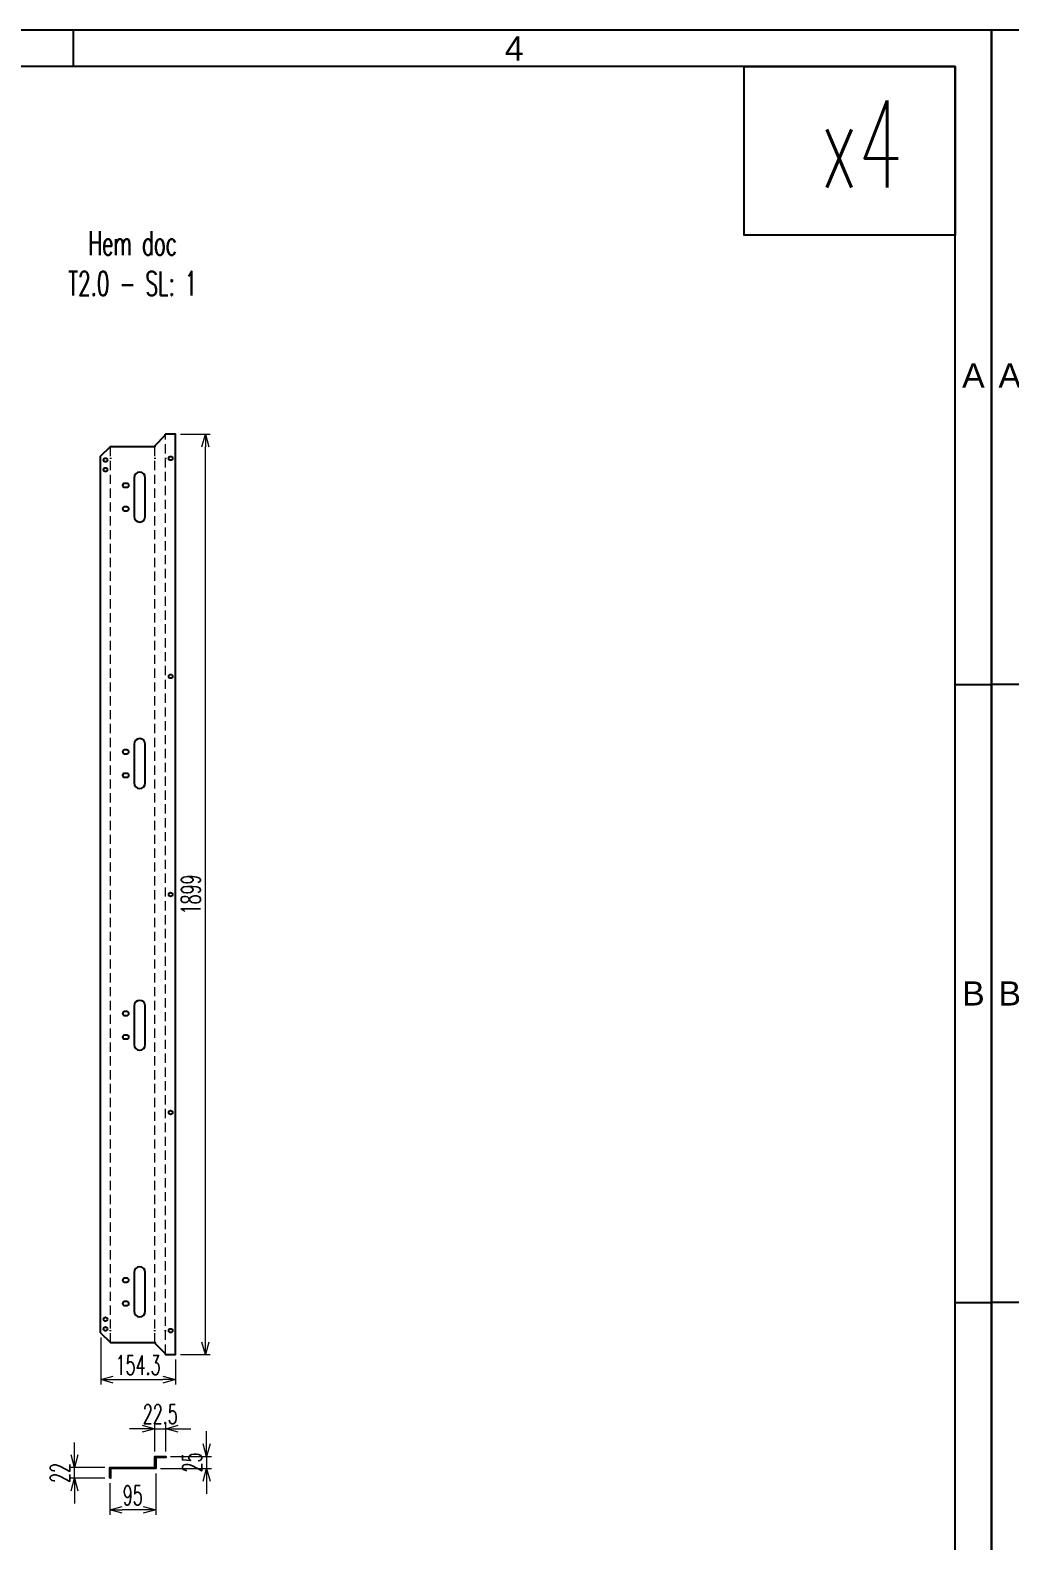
# Model space of a CAD drawing. Header units: millimetres. Extents: x 173893 to 258446, y -176540 to -123824.
# Drawn here: x 213738 to 215758, y -141450 to -138333 of the extents above; entities that cross this region are included whole.
import ezdxf
from ezdxf.enums import TextEntityAlignment as Align

# ---------------------------------------------------------------- set-up
doc = ezdxf.new("R2010")
doc.units = ezdxf.units.MM
doc.header["$LTSCALE"] = 3
doc.linetypes.add('HIDDEN', pattern=[9.525, 6.35, -3.175])
doc.layers.add('@.0.DM. NÉT CHÍNH', color=7, linetype='Continuous', lineweight=25)
doc.layers.add('@.DM. NÉT ĐỨT', color=8, linetype='HIDDEN', lineweight=9)
doc.layers.add('@.DM. KÍCH THƯỚC', color=8, linetype='Continuous', transparency=0.2)
for name, color, linetype in [('@.DM. NÉT CHÍNH', 7, 'Continuous'), ('@.TEXT', 7, 'Continuous'), ('@.VISIBLE', 7, 'Continuous')]:
    doc.layers.add(name, color=color, linetype=linetype)
doc.styles.add('Ann_w01', font='romans.shx', dxfattribs={"width": 0.6, "bigfont": 'chineset.shx'})
doc.styles.add('Arial', font='arial.ttf')
doc.dimstyles.new('Dim 01_SC20', dxfattribs={"dimscale": 20, "dimtxt": 2, "dimasz": 1.3, "dimexe": 0.5, "dimexo": 0.5, "dimgap": 0.5, "dimtad": 1, "dimdec": 1, "dimzin": 12, "dimdsep": 46, "dimtxsty": 'Ann_w01', "dimblk": 'OPEN30', "dimcen": 1.5, "dimclrd": 6, "dimclre": 6, "dimclrt": 3, "dimadec": 1, "dimazin": 3, "dimtm": 1e-09, "dimtfac": 1, "dimtdec": 1, "dimtix": 1, "dimtmove": 0, "dimatfit": 3, "dimldrblk": 'OPEN30', "dimfxl": 1, "dimtolj": 1, "dimlwd": 0, "dimlwe": 0, "dimarcsym": 0})

# ---------------------------------------------------------------- blocks, each defined once
blk = doc.blocks.new('_Open30')
at = {"color": 0, "linetype": 'ByBlock', "lineweight": -2}
for p, q in [((-1, 0.27), (0, 0)), ((0, 0), (-1, -0.27)), ((0, 0), (-1, 0))]:
    blk.add_line(p, q, dxfattribs=at)
blk = doc.blocks.new('*D366')
at = {"layer": '@.DM. KÍCH THƯỚC', "color": 6, "lineweight": 0, "transparency": 16777216}
for p, q in [((213969, -141218.8), (213943, -141218.8)), ((213995, -141266), (213995, -141208.8)), ((213995, -141218.8), (214017.5, -141218.8)), ((214017.5, -141266), (214017.5, -141208.8)), ((214043.5, -141218.8), (214069.5, -141218.8))]:
    blk.add_line(p, q, dxfattribs=at)
at = {"layer": 'Defpoints', "color": 0, "transparency": 16777216}
for p in [(214017.5, -141218.8), (213995, -141276), (214017.5, -141276)]:
    blk.add_point(p, dxfattribs=at)
at = {"layer": '@.DM. KÍCH THƯỚC', "color": 6, "lineweight": 0, "transparency": 16777216, "xscale": 26, "yscale": 26, "zscale": 26}
blk.add_blockref('_Open30', (213995, -141218.8), dxfattribs=at)
at = {"layer": '@.DM. KÍCH THƯỚC', "color": 6, "lineweight": 0, "transparency": 16777216, "xscale": 26, "yscale": 26, "zscale": 26, "rotation": 180}
blk.add_blockref('_Open30', (214017.5, -141218.8), dxfattribs=at)
at = {"layer": '@.DM. KÍCH THƯỚC', "color": 3, "transparency": 16777216, "insert": (214006.2, -141188.8), "char_height": 40, "attachment_point": 5, "style": 'Ann_w01'}
blk.add_mtext('\\A1;22.5', dxfattribs=at)
blk = doc.blocks.new('*D367')
at = {"layer": '@.DM. KÍCH THƯỚC', "color": 6, "lineweight": 0, "transparency": 16777216}
for p, q in [((214101.9, -141250), (214101.9, -141224)), ((214027.5, -141276), (214111.9, -141276)), ((214101.9, -141276), (214101.9, -141301)), ((214007, -141301), (214111.9, -141301)), ((214101.9, -141327), (214101.9, -141353))]:
    blk.add_line(p, q, dxfattribs=at)
at = {"layer": 'Defpoints', "color": 0, "transparency": 16777216}
for p in [(214017.5, -141276), (213997, -141301), (214101.9, -141301)]:
    blk.add_point(p, dxfattribs=at)
at = {"layer": '@.DM. KÍCH THƯỚC', "color": 6, "lineweight": 0, "transparency": 16777216, "xscale": 26, "yscale": 26, "zscale": 26}
for p, rotation in [((214101.9, -141276), 270), ((214101.9, -141301), 90)]:
    blk.add_blockref('_Open30', p, dxfattribs=dict(at, rotation=rotation))
at = {"layer": '@.DM. KÍCH THƯỚC', "color": 3, "transparency": 16777216, "insert": (214071.9, -141288.5), "char_height": 40, "attachment_point": 5, "rotation": 90, "style": 'Ann_w01'}
blk.add_mtext('\\A1;25', dxfattribs=at)
blk = doc.blocks.new('*D368')
at = {"layer": '@.DM. KÍCH THƯỚC', "color": 6, "lineweight": 0, "transparency": 16777216}
for p, q in [((213997, -141311), (213997, -141396.3)), ((213902, -141331), (213902, -141396.3)), ((213971, -141386.3), (213928, -141386.3))]:
    blk.add_line(p, q, dxfattribs=at)
at = {"layer": 'Defpoints', "color": 0, "transparency": 16777216}
for p in [(213902, -141321), (213997, -141301), (213902, -141386.3)]:
    blk.add_point(p, dxfattribs=at)
at = {"layer": '@.DM. KÍCH THƯỚC', "color": 6, "lineweight": 0, "transparency": 16777216, "xscale": 26, "yscale": 26, "zscale": 26, "rotation": 180}
blk.add_blockref('_Open30', (213902, -141386.3), dxfattribs=at)
at = {"layer": '@.DM. KÍCH THƯỚC', "color": 6, "lineweight": 0, "transparency": 16777216, "xscale": 26, "yscale": 26, "zscale": 26}
blk.add_blockref('_Open30', (213997, -141386.3), dxfattribs=at)
at = {"layer": '@.DM. KÍCH THƯỚC', "color": 3, "transparency": 16777216, "insert": (213949.5, -141356.3), "char_height": 40, "attachment_point": 5, "style": 'Ann_w01'}
blk.add_mtext('\\A1;95', dxfattribs=at)
blk = doc.blocks.new('*D369')
at = {"layer": '@.DM. KÍCH THƯỚC', "color": 6, "lineweight": 0, "transparency": 16777216}
for p, q in [((213829.5, -141273), (213829.5, -141247)), ((213892, -141299), (213819.5, -141299)), ((213892, -141321), (213819.5, -141321)), ((213829.5, -141321), (213829.5, -141299)), ((213829.5, -141347), (213829.5, -141373))]:
    blk.add_line(p, q, dxfattribs=at)
at = {"layer": 'Defpoints', "color": 0, "transparency": 16777216}
for p in [(213829.5, -141299), (213902, -141299), (213902, -141321)]:
    blk.add_point(p, dxfattribs=at)
at = {"layer": '@.DM. KÍCH THƯỚC', "color": 6, "lineweight": 0, "transparency": 16777216, "xscale": 26, "yscale": 26, "zscale": 26}
for p, rotation in [((213829.5, -141299), 270), ((213829.5, -141321), 90)]:
    blk.add_blockref('_Open30', p, dxfattribs=dict(at, rotation=rotation))
at = {"layer": '@.DM. KÍCH THƯỚC', "color": 3, "transparency": 16777216, "insert": (213799.5, -141310), "char_height": 40, "attachment_point": 5, "rotation": 90, "style": 'Ann_w01'}
blk.add_mtext('\\A1;22', dxfattribs=at)
blk = doc.blocks.new('*D370')
at = {"layer": '@.DM. KÍCH THƯỚC', "color": 6, "lineweight": 0, "transparency": 16777216}
for p, q in [((213883.4, -141030.9), (213883.4, -141127.5)), ((214037.7, -141075.9), (214037.7, -141127.5)), ((213909.4, -141117.5), (214011.7, -141117.5))]:
    blk.add_line(p, q, dxfattribs=at)
at = {"layer": 'Defpoints', "color": 0, "transparency": 16777216}
for p in [(213883.4, -141020.9), (214037.7, -141065.9), (214037.7, -141117.5)]:
    blk.add_point(p, dxfattribs=at)
at = {"layer": '@.DM. KÍCH THƯỚC', "color": 6, "lineweight": 0, "transparency": 16777216, "xscale": 26, "yscale": 26, "zscale": 26, "rotation": 180}
blk.add_blockref('_Open30', (213883.4, -141117.5), dxfattribs=at)
at = {"layer": '@.DM. KÍCH THƯỚC', "color": 6, "lineweight": 0, "transparency": 16777216, "xscale": 26, "yscale": 26, "zscale": 26}
blk.add_blockref('_Open30', (214037.7, -141117.5), dxfattribs=at)
at = {"layer": '@.DM. KÍCH THƯỚC', "color": 3, "transparency": 16777216, "insert": (213960.5, -141087.5), "char_height": 40, "attachment_point": 5, "style": 'Ann_w01'}
blk.add_mtext('\\A1;154.3', dxfattribs=at)
blk = doc.blocks.new('*D371')
at = {"layer": '@.DM. KÍCH THƯỚC', "color": 6, "lineweight": 0, "transparency": 16777216}
for p, q in [((214047.7, -139166.9), (214109.3, -139166.9)), ((214099.3, -141039.9), (214099.3, -139192.9)), ((214047.7, -141065.9), (214109.3, -141065.9))]:
    blk.add_line(p, q, dxfattribs=at)
at = {"layer": 'Defpoints', "color": 0, "transparency": 16777216}
for p in [(214037.7, -139166.9), (214099.3, -139166.9), (214037.7, -141065.9)]:
    blk.add_point(p, dxfattribs=at)
at = {"layer": '@.DM. KÍCH THƯỚC', "color": 6, "lineweight": 0, "transparency": 16777216, "xscale": 26, "yscale": 26, "zscale": 26}
for p, rotation in [((214099.3, -139166.9), 90), ((214099.3, -141065.9), 270)]:
    blk.add_blockref('_Open30', p, dxfattribs=dict(at, rotation=rotation))
at = {"layer": '@.DM. KÍCH THƯỚC', "color": 3, "transparency": 16777216, "insert": (214069.3, -140116.4), "char_height": 40, "attachment_point": 5, "rotation": 90, "style": 'Ann_w01'}
blk.add_mtext('\\A1;1899', dxfattribs=at)
blk = doc.blocks.new('KHUNG BAN VE (Made by Tung)')
at = {"layer": '@.VISIBLE', "color": 8}
for p, q in [((221.25, 207), (221.25, 210)), ((3, 156), (0, 156)), ((294, 156), (297, 156)), ((3, 105), (0, 105)), ((294, 105), (297, 105))]:
    blk.add_line(p, q, dxfattribs=at)
for points in [[(0, 0), (297, 0), (297, 210), (0, 210)], [(3, 3), (294, 3), (294, 207), (3, 207)]]:
    blk.add_lwpolyline(points, close=True, dxfattribs=at)
at = {"layer": '@.TEXT', "color": 1, "style": 'Arial'}
for s, p in [('4', (257.625, 208.5)), ('A', (1.5, 181.5)), ('A', (295.5, 181.5)), ('B', (1.5, 130.5)), ('B', (295.5, 130.5))]:
    blk.add_text(s, height=2, dxfattribs=at).set_placement(p, align=Align.MIDDLE_CENTER)
for tag, height, p in [('DESIGNER_NAME', 2, (38, 15.5)), ('PROJECT_CODE', 2, (258.5, 15.5)), ('SCALE', 2, (289, 15.5)), ('APPROVED_NAME', 2, (38, 10.5)), ('CUSTOMER_NAME', 2, (258.5, 10.5)), ('PAGE', 2, (289, 10.5)), ('DRAWING_NAME', 4, (173, 8)), ('TOTAL', 2, (289, 5.5))]:
    blk.add_attdef(tag, text='', height=height, dxfattribs=at).set_placement(p, align=Align.MIDDLE_CENTER)

msp = doc.modelspace()

# ---------------------------------------------------------------- linework, layer by layer
at = {"layer": '@.DM. NÉT CHÍNH', "color": 1}
for p, q in [((213903.68, -139215.38), (213903.68, -139217.38)), ((213995.28, -139215.38), (213995.28, -139217.38)), ((214016.88, -139215.38), (214016.88, -139217.38)), ((213903.68, -141017.42), (213903.68, -141015.42)), ((213995.28, -141017.42), (213995.28, -141015.42)), ((214016.88, -141017.42), (214016.88, -141015.42))]:
    msp.add_line(p, q, dxfattribs=at)
at = {"layer": '@.DM. NÉT CHÍNH'}
for points in [[(213883.38, -139211.9), (213903.38, -139191.9), (213995.58, -139191.9), (213995.58, -139189.9), (214016.58, -139168.9), (214016.58, -139166.9)], [(214016.58, -141065.9), (214037.68, -141065.9), (214037.68, -139166.9), (214016.58, -139166.9)], [(213883.38, -141020.9), (213883.38, -139211.9)], [(213883.38, -141020.9), (213903.38, -141040.9), (213995.58, -141040.9), (213995.58, -141042.9), (214016.58, -141063.9), (214016.58, -141065.9)]]:
    msp.add_lwpolyline(points, dxfattribs=at)
at = {"layer": '@.DM. NÉT CHÍNH', "color": 2}
for points in [[(213937.48, -139268.15), (213932.48, -139268.15, 1), (213932.48, -139276.15), (213937.48, -139276.15, 1)], [(213975.48, -139336.4), (213975.48, -139256.4, 1), (213952.48, -139256.4), (213952.48, -139336.4, 1)], [(213932.48, -139324.65), (213937.48, -139324.65, 1), (213937.48, -139316.65), (213932.48, -139316.65, 1)], [(213975.48, -139886.4), (213975.48, -139806.4, 1), (213952.48, -139806.4), (213952.48, -139886.4, 1)], [(213937.48, -139818.15), (213932.48, -139818.15, 1), (213932.48, -139826.15), (213937.48, -139826.15, 1)], [(213932.48, -139874.65), (213937.48, -139874.65, 1), (213937.48, -139866.65), (213932.48, -139866.65, 1)], [(213937.48, -140358.15), (213932.48, -140358.15, 1), (213932.48, -140366.15), (213937.48, -140366.15, 1)], [(213975.48, -140426.4), (213975.48, -140346.4, 1), (213952.48, -140346.4), (213952.48, -140426.4, 1)], [(213932.48, -140414.65), (213937.48, -140414.65, 1), (213937.48, -140406.65), (213932.48, -140406.65, 1)], [(213975.48, -140976.4), (213975.48, -140896.4, 1), (213952.48, -140896.4), (213952.48, -140976.4, 1)], [(213937.48, -140908.15), (213932.48, -140908.15, 1), (213932.48, -140916.15), (213937.48, -140916.15, 1)], [(213932.48, -140964.65), (213937.48, -140964.65, 1), (213937.48, -140956.65), (213932.48, -140956.65, 1)]]:
    msp.add_lwpolyline(points, format="xyb", close=True, dxfattribs=at)
at = {"layer": '@.DM. NÉT CHÍNH', "color": 6}
msp.add_lwpolyline([(213901.98, -141320.96), (213901.98, -141298.96), (213994.98, -141298.96), (213994.98, -141275.96), (214017.48, -141275.96), (214017.48, -141277.96), (213996.98, -141277.96), (213996.98, -141300.96), (213903.98, -141300.96), (213903.98, -141320.96)], close=True, dxfattribs=at)
at = {"layer": '@.DM. NÉT CHÍNH', "color": 2}
for centre in [(213893.38, -139219.9), (213893.38, -139239.9), (214027.68, -139216.4), (214027.68, -139666.4), (214027.68, -140116.4), (214027.68, -140566.4), (213893.38, -140992.9), (213893.38, -141012.9), (214027.68, -141016.4)]:
    msp.add_circle(centre, 4, dxfattribs=at)
at = {"layer": '@.DM. NÉT ĐỨT', "linetype": 'HIDDEN'}
for points in [[(214016.88, -141063.9), (214016.88, -139168.9)], [(213903.68, -141040.9), (213903.68, -139191.9)], [(213995.28, -141040.9), (213995.28, -139191.9)]]:
    msp.add_lwpolyline(points, dxfattribs=at)
at = {"layer": '@.VISIBLE', "color": 0}
msp.add_lwpolyline([(215210.8, -138408.06), (215645.85, -138408.06), (215645.85, -138755.93), (215210.8, -138755.93)], close=True, dxfattribs=at)

# ---------------------------------------------------------------- block references
at = {"layer": '@.VISIBLE', "xscale": 25, "yscale": 25, "zscale": 25}
for p in [(208295.85, -143583.06), (215720.85, -143583.06)]:
    msp.add_blockref('KHUNG BAN VE (Made by Tung)', p, dxfattribs=at)

# ---------------------------------------------------------------- texts
at = {"layer": '@.0.DM. NÉT CHÍNH', "color": 1, "style": 'Ann_w01', "width": 0.6}
for s, p in [('Hem doc', (213949.48, -138772.45)), ('T2.0 - SL: 1', (213949.48, -138855.78))]:
    msp.add_text(s, height=50, dxfattribs=at).set_placement(p, align=Align.MIDDLE_CENTER)
at = {"layer": '@.VISIBLE', "color": 1, "style": 'Ann_w01', "width": 0.6}
msp.add_text('x4', height=179.161, dxfattribs=at).set_placement((215452.42, -138567.8), align=Align.MIDDLE_CENTER)

# ---------------------------------------------------------------- dimensions: what is measured, and where the dimension line sits
at = {"layer": '@.DM. KÍCH THƯỚC'}
for base, p1, p2, angle, picture, middle in [((214099.29, -139166.9), (214037.68, -141065.9), (214037.68, -139166.9), 90, '*D371', (214069.29, -140116.4)), ((214037.68, -141117.54), (213883.38, -141020.9), (214037.68, -141065.9), 180, '*D370', (213960.53, -141087.54)), ((214017.48, -141218.82), (213994.98, -141275.96), (214017.48, -141275.96), 180, '*D366', (214006.23, -141188.82)), ((214101.89, -141300.96), (214017.48, -141275.96), (213996.98, -141300.96), 270, '*D367', (214071.89, -141288.46)), ((213829.54, -141298.96), (213901.98, -141320.96), (213901.98, -141298.96), 270, '*D369', (213799.54, -141309.96)), ((213901.98, -141386.27), (213996.98, -141300.96), (213901.98, -141320.96), 180, '*D368', (213949.48, -141356.27))]:
    dim = msp.add_linear_dim(base=base, p1=p1, p2=p2, angle=angle, dimstyle='Dim 01_SC20', dxfattribs=at)
    dim.commit()
    dim.dimension.update_dxf_attribs({"geometry": picture, "text_midpoint": middle})

doc.saveas('drawing.dxf')
